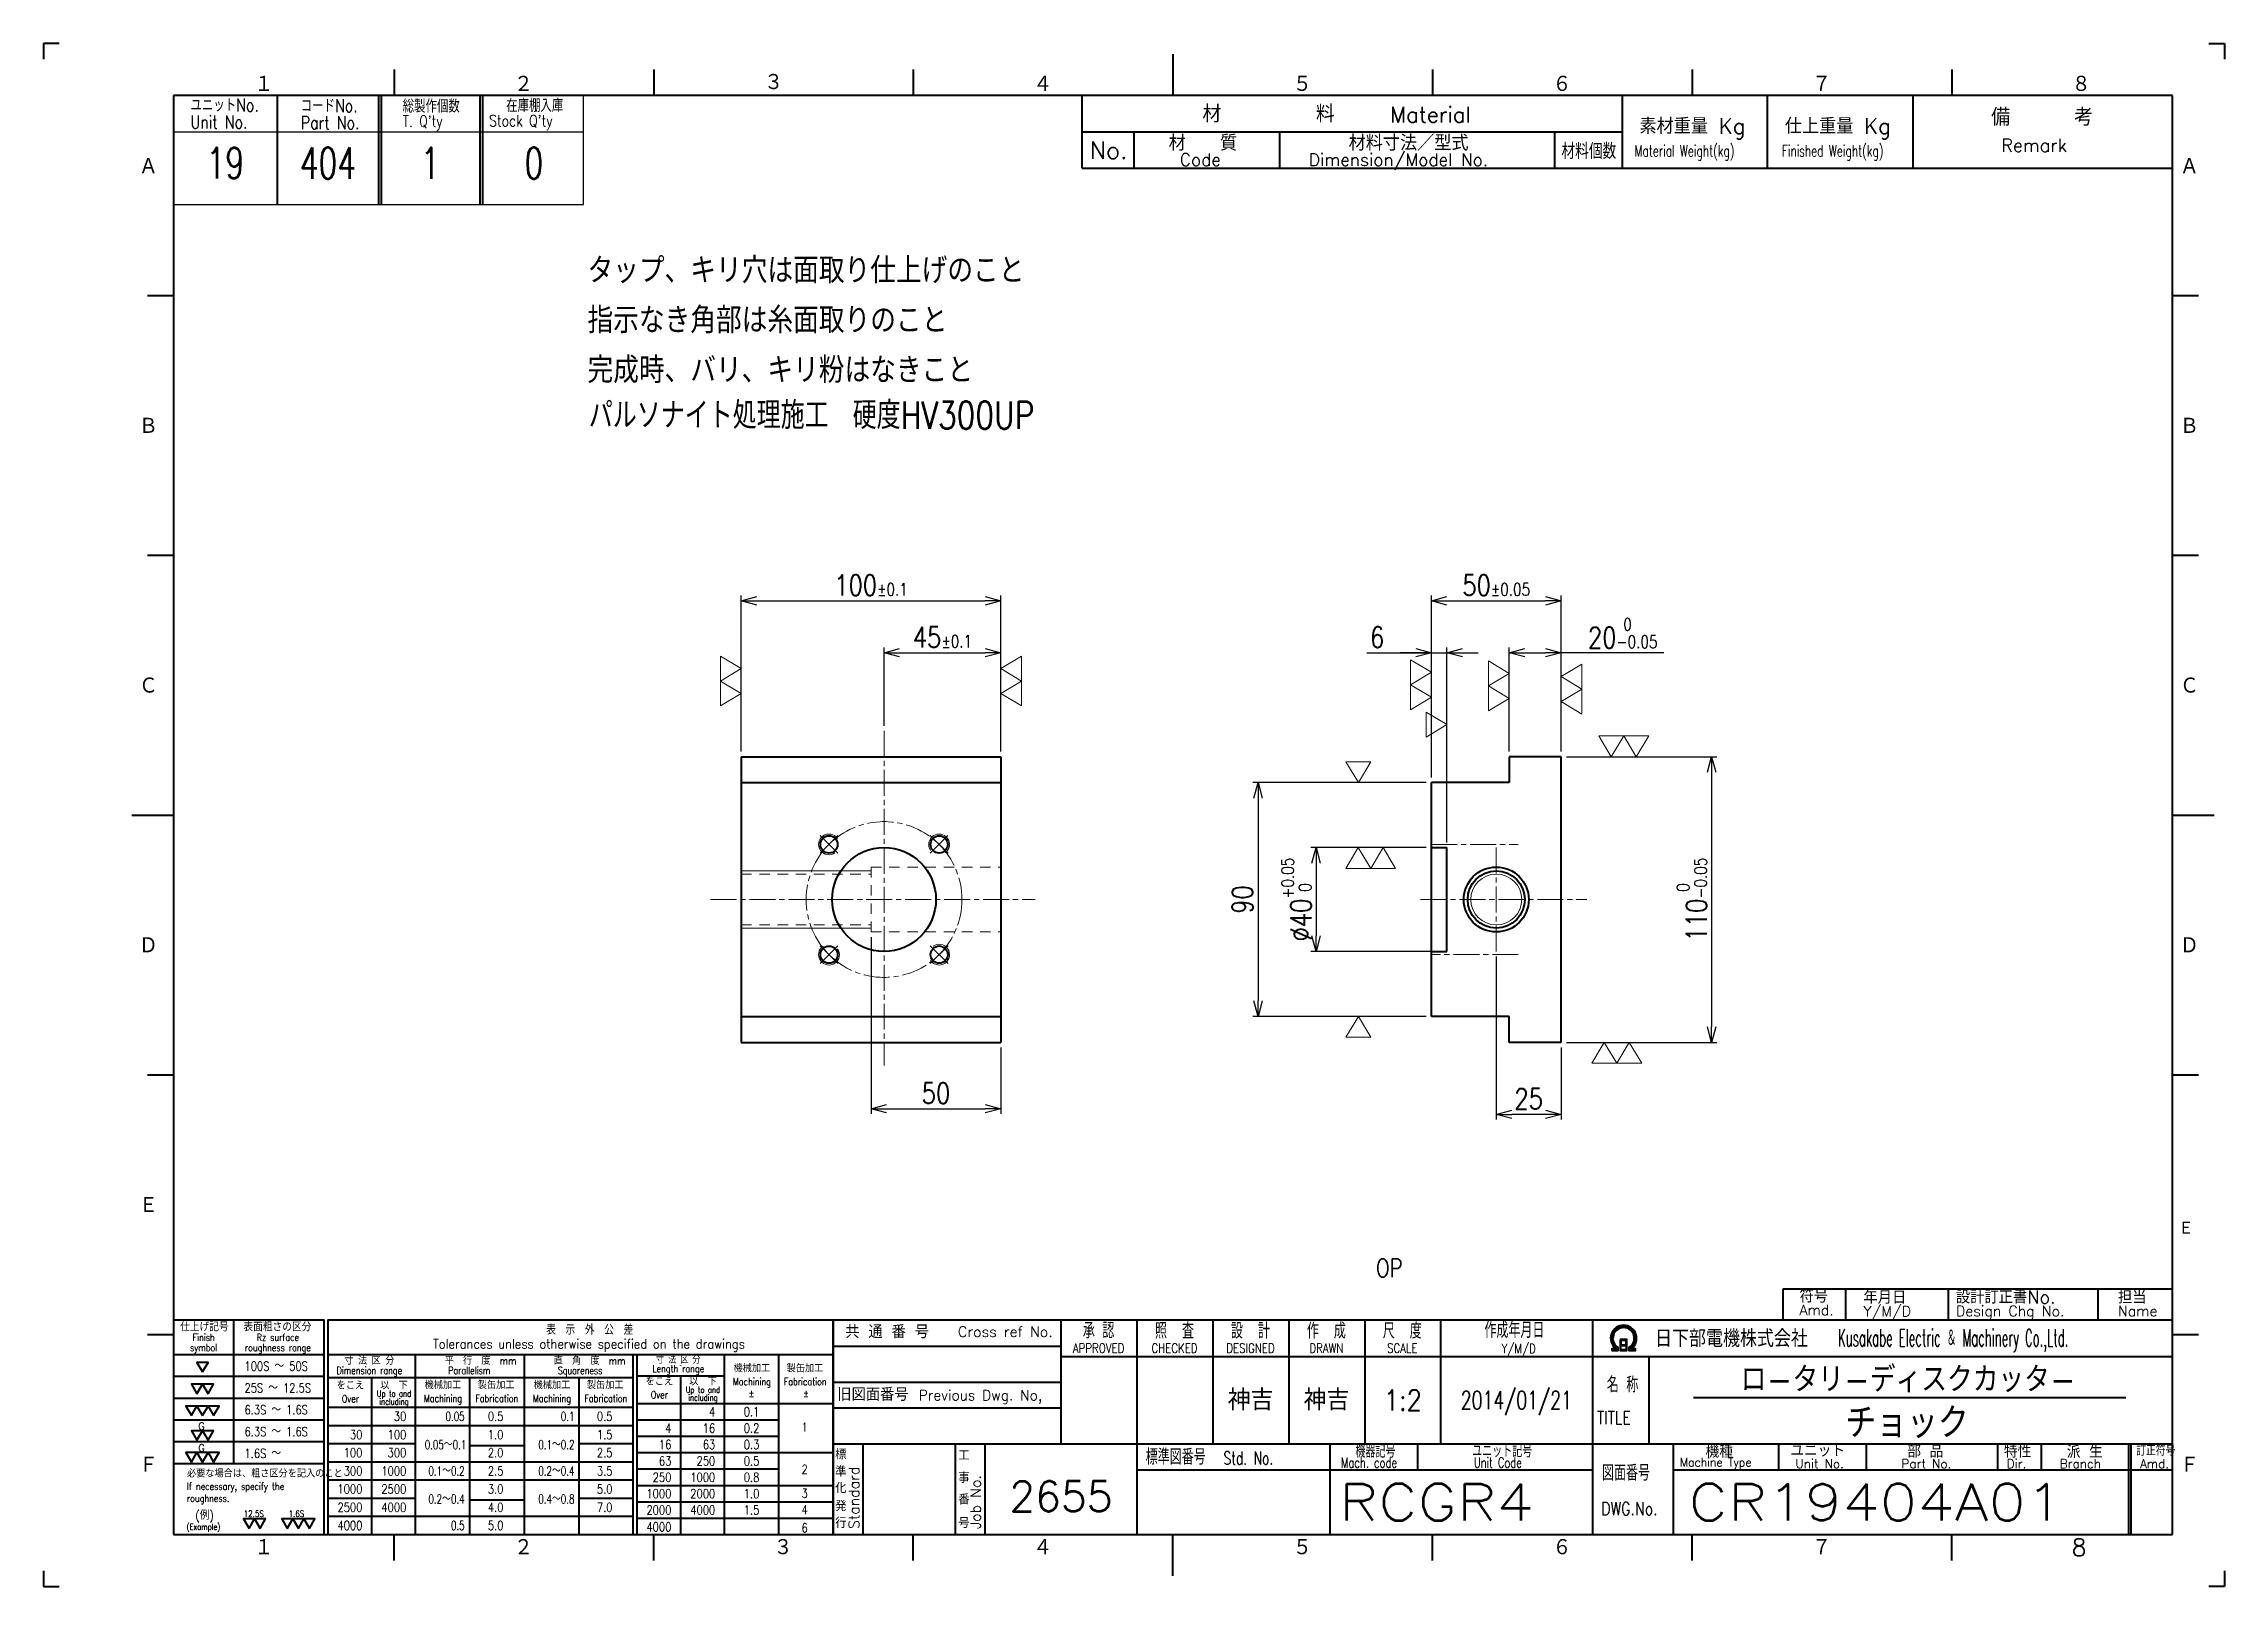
# Model space of a CAD drawing. Header units: millimetres. Extents: x 0 to 840, y 0 to 594.
import ezdxf
from ezdxf.enums import TextEntityAlignment as Align

# ---------------------------------------------------------------- set-up
doc = ezdxf.new("R2010")
doc.units = ezdxf.units.MM
doc.header["$LTSCALE"] = 2
doc.linetypes.add('GEN7A', pattern=[7.5, 5, -0.75, 1, -0.75])
doc.linetypes.add('HIDDEN2', pattern=[3.5, 2, -1.5])
doc.layers.get('0').update_dxf_attribs({"lineweight": 20})
doc.layers.get('DEFPOINTS').update_dxf_attribs({"color": 253})
for name, color, linetype, lineweight in [('2', 5, 'Continuous', 40), ('3A', 6, 'HIDDEN2', 20), ('4', 3, 'Continuous', 13), ('5', 3, 'Continuous', 13), ('6', 7, 'Continuous', 50), ('7A', 4, 'GEN7A', 13), ('8', 1, 'Continuous', 13), ('WAKU', 7, 'Continuous', 40)]:
    doc.layers.add(name, color=color, linetype=linetype, lineweight=lineweight)
doc.layers.add('RAHM2', color=1, linetype='Continuous')
doc.styles.add('DIMENSION', font='romans.shx', dxfattribs={"width": 0.8, "bigfont": 'extfont2.shx'})
doc.styles.get("Standard").update_dxf_attribs({"font": 'romans.shx', "width": 0.8, "bigfont": 'extfont2.shx'})
doc.dimstyles.new('GEN-ISO$0', dxfattribs={"dimtxt": 4, "dimasz": 3, "dimexe": 1, "dimexo": 1, "dimgap": 1, "dimtad": 3, "dimrnd": 0.01, "dimdsep": 46, "dimtxsty": 'Standard', "dimblk": 'OPEN30', "dimcen": 0, "dimclrt": 7, "dimazin": 2, "dimtp": 0.1, "dimtm": 0.1, "dimtfac": 0.6, "dimtmove": 2, "dimatfit": 3, "dimldrblk": 'OPEN30', "dimfxl": 1, "dimarcsym": 0})

# ---------------------------------------------------------------- blocks, each defined once
blk = doc.blocks.new('注釈')
at = {"layer": '6', "width": 0.9}
for s, p in [('タップ、キリ穴は面取り仕上げのこと', (0, 19.2)), ('指示なき角部は糸面取りのこと', (0, 9.6)), ('完成時、バリ、キリ粉はなきこと', (0, 0))]:
    blk.add_text(s, height=5, dxfattribs=at).set_placement(p)
blk = doc.blocks.new('A3部品図')
at = {"layer": 'WAKU', "color": 5, "linetype": 'Continuous'}
for p, q in [((3, 297), (0, 297)), ((0, 297), (0, 294)), ((217.5, 295), (217.5, 287)), ((417, 297), (420, 297)), ((420, 297), (420, 294)), ((67.5, 292), (67.5, 287)), ((117.5, 292), (117.5, 287)), ((167.5, 292), (167.5, 287)), ((267.5, 292), (267.5, 287)), ((317.5, 292), (317.5, 287)), ((367.5, 292), (367.5, 287)), ((410, 287), (25, 287)), ((25, 287), (25, 10)), ((410, 10), (410, 287)), ((20, 248.5), (25, 248.5)), ((410, 248.5), (415, 248.5)), ((20, 198.5), (25, 198.5)), ((410, 198.5), (415, 198.5)), ((17, 148.5), (25, 148.5)), ((410, 148.5), (418, 148.5)), ((20, 98.5), (25, 98.5)), ((410, 98.5), (415, 98.5)), ((20, 48.5), (25, 48.5)), ((410, 48.5), (415, 48.5)), ((25, 10), (410, 10)), ((67.5, 5), (67.5, 10)), ((117.5, 5), (117.5, 10)), ((167.5, 5), (167.5, 10)), ((217.5, 2), (217.5, 10)), ((267.5, 5), (267.5, 10)), ((317.5, 5), (317.5, 10)), ((367.5, 5), (367.5, 10)), ((0, 3), (0, 0)), ((0, 0), (3, 0)), ((420, 0), (417, 0)), ((420, 3), (420, 0))]:
    blk.add_line(p, q, dxfattribs=at)
at = {"layer": 'WAKU', "color": 7, "linetype": 'Continuous'}
for p, q in [((200, 273), (200, 287)), ((304, 287), (304, 273)), ((332, 273), (332, 287)), ((360, 287), (360, 273)), ((200, 280), (304, 280)), ((210, 273), (210, 280)), ((238, 280), (238, 273)), ((291, 280), (291, 273)), ((200, 273), (410, 273)), ((410, 51.26), (410, 78.46)), ((36.55, 51.26), (36.55, 23.66)), ((25, 44.66), (54.05, 44.66)), ((54.75, 44.66), (152.05, 44.66)), ((71.55, 44.66), (71.55, 10)), ((92.55, 44.66), (92.55, 10)), ((113.55, 10), (113.55, 44.66)), ((114.25, 44.66), (114.25, 10)), ((122.65, 42.56), (122.65, 42.54)), ((131.05, 44.66), (131.05, 10)), ((141.55, 44.66), (141.55, 10)), ((54.75, 40.21), (113.55, 40.21)), ((63.15, 40.21), (63.15, 10)), ((82.05, 40.21), (82.05, 10)), ((103.05, 40.21), (103.05, 10)), ((114.25, 40.56), (131.05, 40.56)), ((122.65, 40.56), (122.65, 10)), ((54.75, 34.5), (113.55, 34.5)), ((114.25, 35.2), (152.05, 35.2)), ((25, 23.66), (54.05, 23.66))]:
    blk.add_line(p, q, dxfattribs=at)
at = {"layer": 'WAKU', "color": 3}
for p, q in [((25, 40.46), (54.05, 40.46)), ((25, 36.26), (54.05, 36.26)), ((25, 32.06), (54.05, 32.06)), ((54.75, 31), (113.55, 31)), ((114.25, 32.05), (141.55, 32.05)), ((25, 27.86), (54.05, 27.86)), ((54.75, 27.5), (71.55, 27.5)), ((82.05, 27.15), (92.55, 27.15)), ((114.25, 28.9), (141.55, 28.9)), ((114.25, 25.75), (152.05, 25.75)), ((54.75, 24), (113.55, 24)), ((54.75, 20.5), (113.55, 20.5)), ((54.75, 17), (71.55, 17)), ((114.25, 19.45), (152.05, 19.45)), ((54.75, 13.5), (113.55, 13.5)), ((82.05, 16.65), (92.55, 16.65)), ((114.25, 16.3), (152.05, 16.3)), ((114.25, 13.15), (152.05, 13.15))]:
    blk.add_line(p, q, dxfattribs=at)
at = {"layer": 'WAKU'}
for p, q in [((103.05, 27.5), (113.55, 27.5)), ((114.25, 22.6), (141.55, 22.6)), ((103.05, 17), (113.55, 17))]:
    blk.add_line(p, q, dxfattribs=at)
for points in [[(25, 10), (54.05, 10), (54.05, 51.26), (25, 51.26)], [(54.75, 10), (152.05, 10), (152.05, 51.26), (54.75, 51.26)]]:
    blk.add_lwpolyline(points, close=True, dxfattribs=at)
at = {"layer": 'WAKU', "color": 7, "linetype": 'Continuous'}
for points in [[(30.6, 41.29), (31.66, 43.12), (29.54, 43.12), (30.6, 41.29)], [(29.54, 37.09), (30.6, 38.92), (28.48, 38.92), (29.54, 37.09)], [(31.66, 37.09), (32.72, 38.92), (30.6, 38.92), (31.66, 37.09)], [(28.48, 32.89), (29.54, 34.72), (27.42, 34.72), (28.48, 32.89)], [(30.6, 32.89), (31.66, 34.72), (29.54, 34.72), (30.6, 32.89)], [(32.72, 32.89), (33.78, 34.72), (31.66, 34.72), (32.72, 32.89)], [(29.54, 28.12), (30.6, 29.96), (28.48, 29.96), (29.54, 28.12)], [(31.66, 28.12), (32.72, 29.96), (30.6, 29.96), (31.66, 28.12)], [(28.48, 23.92), (29.54, 25.76), (27.42, 25.76), (28.48, 23.92)], [(30.6, 23.92), (31.66, 25.76), (29.54, 25.76), (30.6, 23.92)], [(32.72, 23.92), (33.78, 25.76), (31.66, 25.76), (32.72, 23.92)], [(39.56, 11.14), (40.62, 12.98), (38.49, 12.98), (39.56, 11.14)], [(41.68, 11.14), (42.74, 12.98), (40.62, 12.98), (41.68, 11.14)], [(46.93, 11.14), (47.99, 12.98), (45.87, 12.98), (46.93, 11.14)], [(49.06, 11.14), (50.12, 12.98), (47.99, 12.98), (49.06, 11.14)], [(51.18, 11.14), (52.24, 12.98), (50.12, 12.98), (51.18, 11.14)]]:
    blk.add_lwpolyline(points, close=True, dxfattribs=at)
at = {"layer": 'WAKU'}
blk.add_blockref('注釈', (104.75, 231.65), dxfattribs=at)
at = {"layer": 'WAKU', "color": 5, "linetype": 'Continuous'}
for s, height, p in [('１', 3.31, (40.6, 287.58)), ('２', 3.31, (90.6, 287.58)), ('４', 3.31, (190.6, 287.58)), ('５', 3.31, (240.6, 287.58)), ('６', 3.31, (290.6, 287.58)), ('７', 3.31, (340.6, 287.58)), ('８', 3.31, (390.6, 287.58)), ('Ａ', 3.31, (18.36, 271.74)), ('Ａ', 3.31, (411.44, 271.74)), ('Ｂ', 3.31, (18.36, 221.74)), ('Ｂ', 3.31, (411.44, 221.74)), ('Ｃ', 3.31, (18.36, 171.74)), ('Ｃ', 3.31, (411.44, 171.74)), ('Ｄ', 3.31, (18.36, 121.74)), ('Ｄ', 3.31, (411.44, 121.74)), ('Ｅ', 3.31, (18.36, 71.74)), ('Ｅ', 2.65, (411.15, 67.64)), ('Ｆ', 3.31, (18.36, 21.74)), ('Ｆ', 3.31, (411.44, 21.74)), ('１', 3.31, (40.6, 5.87)), ('２', 3.31, (90.6, 5.87)), ('３', 3.31, (140.6, 5.87)), ('４', 3.31, (190.6, 5.87)), ('５', 3.31, (240.6, 5.87)), ('６', 3.31, (290.6, 5.87)), ('７', 3.31, (340.6, 5.87)), ('8', 3.31, (390.6, 5.87))]:
    blk.add_text(s, height=height, dxfattribs=at).set_placement(p)
blk.add_text('３', height=3.31, dxfattribs=at).set_placement((140.6, 289.58), align=Align.MIDDLE)
at = {"layer": 'WAKU', "color": 7, "linetype": 'Continuous'}
for s, height, p in [('材\u3000\u3000\u3000\u3000\u3000料', 3.311, (223.18, 281.82)), ('Material', 3, (259.34, 281.82)), ('素材重量 Kg', 3, (307.35, 279.63)), ('仕上重量 Kg', 3, (335.35, 279.63)), ('備     考', 3.311, (375.08, 281.21)), ('No.', 3.311, (201.5, 274.82)), ('材\u3000\u3000質', 3, (216.68, 276.39)), ('材料寸法／型式', 3, (251.33, 276.39)), ('Remark', 2.5, (377.03, 276.16)), ('Code', 2.4, (218.82, 273.45)), ('Dimension/Model No.', 2.4, (243.65, 273.45))]:
    blk.add_text(s, height=height, dxfattribs=at).set_placement(p)
for s, height, width, p in [('材料個数', 3, 0.8, (292.32, 274.79)), ('Material Weight(kg)', 2.2, 0.68, (306.37, 275.25)), ('Finished Weight(kg)', 2.2, 0.68, (334.74, 275.25)), ('100S ～ 50S', 1.75, 0.8, (38.69, 41.52)), ('25S ～ 12.5S', 1.75, 0.8, (38.69, 37.32)), ('6.3S ～ 1.6S', 1.75, 0.8, (38.69, 33.12)), ('0.1', 1.75, 0.8, (134.84, 32.73)), ('6.3S ～ 1.6S', 1.75, 0.8, (38.69, 28.92)), ('0.2', 1.75, 0.8, (134.84, 29.58)), ('1', 1.75, 0.8, (145.97, 29.81)), ('1.6S ～ ', 1.75, 0.8, (38.69, 24.72)), ('0.3', 1.75, 0.8, (134.84, 26.43)), ('必要な場合は、粗さ区分を記入のこと', 1.4, 0.9, (27.61, 20.99)), ('0.5', 1.75, 0.8, (134.84, 23.28)), ('0.8', 1.75, 0.8, (134.84, 20.13)), ('2', 1.75, 0.8, (145.97, 21.65)), ('If necessary, specify the', 1.4, 0.8, (27.61, 18.58)), ('roughness.', 1.4, 0.8, (27.61, 16.26)), ('1.0', 1.75, 0.8, (134.84, 16.98)), ('3', 1.75, 0.8, (145.97, 17.04)), ('(例)', 1.6, 0.9, (29.2, 12.85)), ('12.5S', 1.26, 0.8, (38.53, 13.36)), ('1.6S', 1.26, 0.8, (47.18, 13.36)), ('1.5', 1.75, 0.8, (134.84, 13.83)), ('4', 1.75, 0.8, (145.97, 13.89)), ('(Example)', 1.2, 0.8, (27.53, 10.87)), ('6', 1.75, 0.8, (145.97, 10.39))]:
    blk.add_text(s, height=height, dxfattribs=dict(at, width=width)).set_placement(p)
for s, height, width, p in [('仕上げ記号', 1.54, 0.9, (30.97, 49.13)), ('表面粗さの区分', 1.54, 0.9, (45.03, 49.13)), ('表\u3000示\u3000外\u3000公\u3000差', 1.8, 0.9, (105.18, 48.48)), ('symbol', 1.4, 0.8, (30.82, 45.27)), ('Finish', 1.4, 0.8, (30.82, 47.24)), ('roughness range', 1.4, 0.8, (45.12, 45.27)), ('Rz surface', 1.4, 0.8, (45.12, 47.24)), ('Tolerances unless otherwise specified on the drawings', 1.8, 0.9, (105.02, 45.77)), ('Dimension range', 1.4, 0.8, (62.73, 40.86)), ('寸 法 区 分', 1.4, 0.9, (62.73, 42.71)), ('Parallelism', 1.4, 0.8, (81.99, 40.86)), ('平\u3000行\u3000度\u3000mm', 1.4, 0.9, (84.16, 42.71)), ('Squareness', 1.4, 0.8, (103.32, 40.86)), ('直\u3000角\u3000度\u3000mm', 1.4, 0.9, (105.16, 42.71)), ('Length range', 1.4, 0.8, (122.23, 41.21)), ('寸 法 区 分', 1.4, 0.8, (122.23, 42.89)), ('機械加工', 1.4, 0.9, (136.41, 41.24)), ('製缶加工', 1.4, 0.9, (146.64, 41.24)), ('をこえ', 1.4, 0.9, (59.09, 37.95)), ('以\u3000下', 1.4, 0.9, (67.49, 37.95)), ('機械加工', 1.4, 0.9, (76.91, 38.02)), ('製缶加工', 1.4, 0.9, (87.16, 38.02)), ('機械加工', 1.4, 0.9, (97.91, 38.02)), ('製缶加工', 1.4, 0.9, (108.16, 38.02)), ('をこえ', 1.4, 0.9, (118.59, 38.7)), ('Up to and', 1.2, 0.8, (126.98, 37.25)), ('以\u3000下', 1.4, 0.9, (126.99, 38.7)), ('Machining', 1.4, 0.8, (136.41, 38.72)), ('Fabrication', 1.4, 0.8, (146.68, 38.72)), ('Over', 1.4, 0.8, (59.09, 35.42)), ('Up to and', 1.2, 0.8, (67.48, 36.5)), ('including', 1.2, 0.8, (67.49, 34.98)), ('Machining', 1.4, 0.8, (76.91, 35.49)), ('Fabrication', 1.4, 0.8, (87.28, 35.49)), ('Machining', 1.4, 0.8, (97.91, 35.49)), ('Fabrication', 1.4, 0.8, (108.28, 35.49)), ('Over', 1.4, 0.8, (118.59, 36.17)), ('including', 1.2, 0.8, (126.99, 35.73)), ('%%P', 1.4, 0.9, (136.33, 36.46)), ('%%P', 1.4, 0.9, (146.83, 36.46))]:
    blk.add_text(s, height=height, dxfattribs=dict(at, width=width)).set_placement(p, align=Align.CENTER)
for s, width, p in [('30', 0.8, (69.85, 31.85)), ('0.05', 0.7, (81.08, 31.85)), ('0.5', 0.8, (88.56, 31.85)), ('0.1', 0.7, (102.24, 31.85)), ('0.5', 0.8, (109.56, 31.85)), ('4', 0.8, (129.35, 32.73)), ('30', 0.8, (61.4, 28.35)), ('100', 0.8, (69.85, 28.35)), ('1.0', 0.8, (88.56, 28.35)), ('1.5', 0.8, (109.56, 28.35)), ('4', 0.8, (120.9, 29.58)), ('16', 0.8, (129.35, 29.58)), ('100', 0.8, (61.4, 24.85)), ('300', 0.8, (69.85, 24.85)), ('0.05～0.1', 0.7, (81.41, 26.42)), ('2.0', 0.8, (88.56, 24.85)), ('0.1～0.2', 0.7, (102.24, 26.42)), ('2.5', 0.8, (109.56, 24.85)), ('16', 0.8, (120.9, 26.43)), ('63', 0.8, (129.35, 26.43)), ('300', 0.8, (61.4, 21.35)), ('1000', 0.8, (69.85, 21.35)), ('0.1～0.2', 0.7, (81.08, 21.35)), ('2.5', 0.8, (88.56, 21.35)), ('0.2～0.4', 0.7, (102.24, 21.35)), ('3.5', 0.8, (109.56, 21.35)), ('250', 0.8, (120.9, 20.13)), ('63', 0.8, (120.9, 23.28)), ('1000', 0.8, (129.35, 20.13)), ('250', 0.8, (129.35, 23.28)), ('1000', 0.8, (61.4, 17.85)), ('2500', 0.8, (69.85, 17.85)), ('0.2～0.4', 0.7, (81.08, 15.93)), ('3.0', 0.8, (88.56, 17.85)), ('0.4～0.8', 0.7, (102.24, 15.93)), ('5.0', 0.8, (109.56, 17.85)), ('1000', 0.8, (120.9, 16.98)), ('2000', 0.8, (129.35, 16.98)), ('2500', 0.8, (61.4, 14.35)), ('4000', 0.8, (61.4, 10.85)), ('4000', 0.8, (69.85, 14.35)), ('0.5', 0.7, (81.08, 10.85)), ('4.0', 0.8, (88.56, 14.35)), ('5.0', 0.8, (88.56, 10.85)), ('7.0', 0.8, (109.56, 14.35)), ('2000', 0.8, (120.9, 13.83)), ('4000', 0.8, (129.35, 13.83)), ('4000', 0.8, (120.9, 10.58))]:
    blk.add_text(s, height=1.75, dxfattribs=dict(at, width=width)).set_placement(p, align=Align.RIGHT)
for p in [(31.04, 30.15), (31.04, 25.95)]:
    blk.add_text('G', height=1.4, dxfattribs=at).set_placement(p, align=Align.RIGHT)
blk = doc.blocks.new('A3表題欄')
at = {"layer": 'RAHM2', "color": 5, "linetype": 'Continuous'}
for p, q in [((-306, 256), (-306, 277)), ((-385, 256), (-345.5, 256)), ((-345.5, 256), (-306, 256))]:
    blk.add_line(p, q, dxfattribs=at)
at = {"layer": 'RAHM2', "color": 7, "linetype": 'Continuous'}
for p, q in [((-385, 270), (-345.5, 270)), ((-345.5, 270), (-306, 270))]:
    blk.add_line(p, q, dxfattribs=at)
at = {"layer": 'WAKU', "linetype": 'Continuous'}
for p, q in [((-365, 277), (-365, 256)), ((-345.5, 277), (-345.5, 256)), ((-345, 277), (-345, 256)), ((-326, 277), (-326, 256)), ((-325.5, 277), (-325.5, 256))]:
    blk.add_line(p, q, dxfattribs=at)
at = {"layer": 'WAKU'}
for p, q in [((-75, 47.26), (0, 47.26)), ((-75, 41.26), (-75, 47.26)), ((-63, 47.26), (-63, 41.26)), ((-43.2, 47.26), (-43.2, 41.26)), ((-14.4, 47.26), (-14.4, 41.26)), ((-214.07, 41.26), (-214.07, 17.42)), ((-199.45, 41.26), (-199.45, 0)), ((-184.82, 41.26), (-184.82, 17.42)), ((-170.2, 41.26), (-170.2, 17.42)), ((-155.57, 41.26), (-155.57, 17.42)), ((-140.95, 41.26), (-140.95, 17.42)), ((-111.7, 41.26), (-111.7, 0)), ((-257.95, 36.26), (-214.07, 36.26)), ((-214.07, 34.26), (0, 34.26)), ((-140.95, 34.26), (-140.95, 17.42)), ((-111.7, 34.26), (-111.7, 34.26)), ((-100.83, 34.26), (-100.83, 17.42)), ((-257.95, 29.34), (-214.07, 29.34)), ((-92.27, 26.35), (-8.97, 26.35)), ((-257.95, 24.34), (-214.07, 24.34)), ((-257.95, 17.42), (0, 17.42)), ((-252.23, 17.42), (-252.23, 0)), ((-234.41, 17.42), (-234.41, 0)), ((-228.7, 17.42), (-228.7, 0)), ((-162.27, 17.42), (-162.27, 0)), ((-145.41, 17.42), (-145.41, 12.42)), ((-96.17, 17.42), (-96.17, 0)), ((-75.85, 17.42), (-75.85, 12.42)), ((-59, 17.42), (-59, 12.42)), ((-33.71, 17.42), (-33.71, 12.42)), ((-25.28, 17.42), (-25.28, 12.42)), ((-199.45, 12.42), (-111.7, 12.42)), ((-96.17, 12.42), (0, 12.42))]:
    blk.add_line(p, q, dxfattribs=at)
at = {"layer": 'WAKU', "color": 7, "linetype": 'Continuous'}
for p, q in [((-8.43, 0), (-8.43, 17.42)), ((-7.93, 0), (-7.93, 17.42))]:
    blk.add_line(p, q, dxfattribs=at)
at = {"layer": 'WAKU', "color": 5}
blk.add_lwpolyline([(0, 41.26), (-257.95, 41.26), (-257.95, 0)], dxfattribs=at)
at = {"layer": 'WAKU'}
for points in [[(-107.98, 35.4), (-106.78, 35.4), (-106.78, 36.01)], [(-107.98, 35.58), (-107.03, 35.58), (-107.03, 35.91)], [(-107.28, 35.82), (-107.28, 35.75), (-107.98, 35.75), (-107.98, 35.4)], [(-106.38, 37.51), (-106.38, 35.4), (-105.08, 35.4), (-105.08, 37.51), (-106.38, 37.51)], [(-106.23, 37.36), (-106.23, 36.53), (-105.23, 36.53), (-105.23, 37.36), (-106.23, 37.36)], [(-105.23, 36.38), (-105.23, 35.55), (-106.23, 35.55), (-106.23, 36.38), (-105.23, 36.38)], [(-104.68, 35.98), (-104.68, 35.4), (-103.42, 35.4), (-103.42, 35.75), (-104.15, 35.75), (-104.15, 35.8)], [(-104.43, 35.87), (-104.43, 35.58), (-103.42, 35.58)]]:
    blk.add_lwpolyline(points, dxfattribs=at)
for radius, start, end in [(2.5, 308.2706, 230.8952), (2.28, 303.9949, 234.4013), (2.06, 299.8294, 238.4756)]:
    blk.add_arc((-105.7, 37.76), radius, start, end, dxfattribs=at)
at = {"layer": 'RAHM2', "color": 7, "linetype": 'Continuous', "width": 0.8}
for s, height, p in [('ユニットNo.', 2.5, (-381.71, 273.92)), ('Unit No.', 2.5, (-381.71, 270.64)), ('Part No.', 2.5, (-360.48, 270.53)), ('コードNo.', 2.5, (-360.48, 273.81)), ('総製作個数', 2.5, (-340.84, 273.72)), ("T. Q'ty", 2.2, (-340.84, 270.96)), ("Stock Q'ty", 2.2, (-324.2, 271.06)), ('在庫棚入庫', 2.5, (-320.92, 273.82))]:
    blk.add_text(s, height=height, dxfattribs=at).set_placement(p)
at = {"layer": 'WAKU'}
for s, height, p in [('符号', 2.5, (-71.83, 44.63)), ('年月日', 2.5, (-59.51, 44.4)), ('設計訂正書No.', 2.5, (-41.71, 44.44)), ('担当', 2.5, (-10.5, 44.44)), ('Amd.', 2, (-71.83, 42.2)), ('Y/M/D', 2, (-59.51, 41.97)), ('Design Chg No.', 2, (-41.71, 42.01)), ('Name', 2, (-10.5, 42.01)), ('旧図面番号', 2.5, (-257.15, 25.71)), ('機種', 2.4, (-89.92, 14.76)), ('ユニット', 2.4, (-73.61, 14.96)), ('部 品', 2.4, (-51.07, 14.79)), ('特性', 2.4, (-32.45, 14.78)), ('派 生', 2.4, (-20.35, 14.72)), ('標', 2, (-257.56, 14.43)), ('準', 2, (-257.56, 11.11)), ('工', 2, (-233.85, 14.24)), ('Unit No.', 1.7, (-72.61, 12.76)), ('Part No.', 1.7, (-52.19, 12.76)), ('Dir.', 1.7, (-31.91, 12.76)), ('Branch', 1.7, (-21.72, 12.76)), ('化', 2, (-257.56, 7.95)), ('事', 2, (-233.85, 9.93)), ('発', 2, (-257.56, 4.47)), ('番', 2, (-233.85, 5.76)), ('行', 2, (-257.56, 1.24)), ('号', 2, (-233.85, 1.24))]:
    blk.add_text(s, height=height, dxfattribs=at).set_placement(p)
for s, height, p in [('共 通 番 号', 2.5, (-247.55, 39.14)), ('Cross ref No.', 2, (-224.77, 39.04))]:
    blk.add_text(s, height=height, dxfattribs=at).set_placement(p, align=Align.MIDDLE)
for s, height, width, p in [('承 認', 3, 0.7, (-206.82, 39.35)), ('照  査', 3, 0.7, (-192.2, 39.35)), ('設  計', 3, 0.7, (-177.57, 39.35)), ('作  成', 3, 0.7, (-162.95, 39.35)), ('尺  度', 3, 0.7, (-148.33, 39.35)), ('APPROVED', 1.8, 0.8, (-206.82, 35.85)), ('CHECKED', 1.8, 0.8, (-192.2, 35.85)), ('DESIGNED', 1.8, 0.8, (-177.57, 35.85)), ('DRAWN', 1.8, 0.8, (-162.95, 35.85)), ('SCALE', 1.8, 0.8, (-148.33, 35.85)), ('DWG.No.', 2.5, 0.8, (-104.59, 4.96))]:
    blk.add_text(s, height=height, dxfattribs=dict(at, width=width)).set_placement(p, align=Align.MIDDLE)
for s, height, width, p in [('作成年月日', 3, 0.7, (-132.51, 37.82)), ('Kusakabe Electric ＆ Machinery Co.,Ltd.', 3.3108, 0.5, (-64.44, 36.19)), ('Y/M/D', 1.8, 0.8, (-129.21, 34.87)), ('名 称', 3, 0.7, (-108.94, 27.33)), ('Previous Dwg. No,', 2, 0.97, (-241.46, 25.8)), ('TITLE', 2.5, 0.8, (-110.82, 21.25)), ('機器記号', 2.5, 0.7, (-157.35, 14.77)), ('ユニット記号', 2.5, 0.7, (-134.86, 14.85)), ('標準図番号', 3, 0.7, (-197.74, 13.44)), ('Std. No.', 2.5, 0.7, (-182.77, 13.44)), ('Mach. code', 2, 0.7, (-160.14, 12.83)), ('Unit Code', 2, 0.7, (-134.55, 12.83)), ('図面番号', 3, 0.7, (-109.85, 10.37)), ('Machine Type', 1.7, 0.9, (-94.85, 13.05))]:
    blk.add_text(s, height=height, dxfattribs=dict(at, width=width)).set_placement(p)
at = {"layer": 'WAKU', "width": 0.844147}
blk.add_text('日下部電機株式会社', height=3.311, dxfattribs=at).set_placement((-99.65, 36.06), (-70.21, 36.06), align=Align.FIT)
at = {"layer": 'WAKU', "color": 7, "linetype": 'Continuous', "width": 0.7}
blk.add_text('訂正符号', height=2, dxfattribs=at).set_placement((-6.99, 15.16))
at = {"layer": 'WAKU'}
for s, p in [('Standard', (-252.93, 1.05)), ('Job No.', (-229.5, 1.05))]:
    blk.add_text(s, height=2, rotation=90, dxfattribs=at).set_placement(p)
at = {"layer": 'WAKU', "color": 7, "linetype": 'Continuous'}
blk.add_text('Amd.', height=1.7, dxfattribs=at).set_placement((-6.26, 12.76))
at = {"layer": 'WAKU', "linetype": 'Continuous', "width": 0.7}
for tag, p in [('GEN-TITLE-UN', (-375, 264.01)), ('GEN-TITLE-PT', (-355.25, 264)), ('GEN-TITLE-QT', (-335.51, 264)), ('GEN-TITLE-STO', (-315.57, 264))]:
    blk.add_attdef(tag, text='', height=6, dxfattribs=at).set_placement(p, align=Align.MIDDLE)
at = {"layer": 'WAKU'}
for tag, height, width, p in [('GEN-TITLE-CRO', 4, 0.8, (-236.01, 32.8)), ('HEADER1', 5, 0.9, (-50.88, 30.15)), ('GEN-TITLE-SCA', 4, 0.85, (-148.21, 25.85)), ('GEN-TITLE-PRE', 4, 0.8, (-236.01, 20.88)), ('HEADER2', 6, 0.9, (-51.11, 21.68))]:
    blk.add_attdef(tag, text='', height=height, dxfattribs=dict(at, width=width)).set_placement(p, align=Align.MIDDLE)
for tag, p in [('GEN-TITLE-APP｛3.4｝', (-206.8, 26.09)), ('GEN-TITLE-CHE｛3.4｝', (-192.17, 26.09)), ('GEN-TITLE-DES｛3.4｝', (-177.55, 26.09)), ('GEN-TITLE-DRA｛3.4｝', (-162.93, 26.09))]:
    blk.add_attdef(tag, text='', height=4, dxfattribs=at).set_placement(p, align=Align.MIDDLE)
at = {"layer": 'WAKU', "width": 0.7}
blk.add_attdef('GEN-TITLE-DAT', text='', height=3.5, dxfattribs=at).set_placement((-126.36, 24.1), align=Align.CENTER)
blk.add_attdef('GEN-TITLE-DAT1{4.4}', text='', height=3.5, dxfattribs=at).set_placement((-243.52, 8.71), align=Align.MIDDLE_CENTER)
at = {"layer": 'WAKU', "color": 5}
blk.add_attdef('HEADER6', text='', height=5.8, dxfattribs=at).set_placement((-214.07, 2.7), align=Align.BOTTOM_CENTER)
at = {"layer": 'WAKU', "style": 'DIMENSION', "width": 1.2}
blk.add_attdef('HEADER13', text='', height=7.02, dxfattribs=at).set_placement((-196.44, 6.21), align=Align.MIDDLE_LEFT)
at = {"layer": 'WAKU', "color": 5, "style": 'DIMENSION', "width": 1.2}
for tag, p in [('HEADER12', (-160.55, 6.21)), ('GEN-TITLE-DWG', (-93.21, 6.21))]:
    blk.add_attdef(tag, text='', height=7.02, dxfattribs=at).set_placement(p, align=Align.MIDDLE_LEFT)
at = {"layer": 'WAKU', "color": 5, "style": 'DIMENSION'}
blk.add_attdef('GEN-TITLE-Amd', text='', height=7.02, dxfattribs=at).set_placement((-3.96, 6.21), align=Align.MIDDLE)
blk = doc.blocks.new('A$C004A1447')
at = {"layer": '2'}
blk.add_circle((4.82, 4.82), 3.32, dxfattribs=at)
at = {"layer": '4'}
blk.add_arc((4.82, 4.82), 4, 80, 350, dxfattribs=at)
at = {"layer": '7A'}
for p, q in [((4.82, 0), (4.82, 9.65)), ((0, 4.82), (9.65, 4.82))]:
    blk.add_line(p, q, dxfattribs=at)
blk = doc.blocks.new('_Open30')
at = {"color": 0, "linetype": 'ByBlock', "lineweight": -2}
for p, q in [((-1, 0.27), (0, 0)), ((0, 0), (-1, -0.27)), ((0, 0), (-1, 0))]:
    blk.add_line(p, q, dxfattribs=at)
blk = doc.blocks.new('*D11')
at = {"layer": '5', "color": 0, "lineweight": -2, "transparency": 16777216}
for p, q in [((323.73, 331.35), (323.73, 361.46)), ((368.73, 321.46), (368.73, 361.46)), ((329.73, 359.46), (362.73, 359.46))]:
    blk.add_line(p, q, dxfattribs=at)
at = {"layer": 'DEFPOINTS', "color": 0, "transparency": 16777216}
for p in [(368.73, 359.46), (323.73, 329.35), (368.73, 319.46)]:
    blk.add_point(p, dxfattribs=at)
at = {"layer": '5', "color": 0, "lineweight": -2, "transparency": 16777216, "xscale": 6, "yscale": 6, "zscale": 6, "rotation": 180}
blk.add_blockref('_Open30', (323.73, 359.46), dxfattribs=at)
at = {"layer": '5', "color": 0, "lineweight": -2, "transparency": 16777216, "xscale": 6, "yscale": 6, "zscale": 6}
blk.add_blockref('_Open30', (368.73, 359.46), dxfattribs=at)
at = {"layer": '5', "color": 7, "transparency": 16777216, "insert": (346.23, 365.46), "char_height": 8, "attachment_point": 5}
blk.add_mtext('45{\\H4.800000;±0.1}', dxfattribs=at)
blk = doc.blocks.new('*D12')
at = {"layer": '5', "color": 0, "lineweight": -2, "transparency": 16777216}
for p, q in [((268.73, 321.46), (268.73, 381.46)), ((274.73, 379.46), (362.73, 379.46)), ((368.73, 323.46), (368.73, 381.46))]:
    blk.add_line(p, q, dxfattribs=at)
at = {"layer": 'DEFPOINTS', "color": 0, "transparency": 16777216}
for p in [(368.73, 379.46), (268.73, 319.46), (368.73, 321.46)]:
    blk.add_point(p, dxfattribs=at)
at = {"layer": '5', "color": 0, "lineweight": -2, "transparency": 16777216, "xscale": 6, "yscale": 6, "zscale": 6, "rotation": 180}
blk.add_blockref('_Open30', (268.73, 379.46), dxfattribs=at)
at = {"layer": '5', "color": 0, "lineweight": -2, "transparency": 16777216, "xscale": 6, "yscale": 6, "zscale": 6}
blk.add_blockref('_Open30', (368.73, 379.46), dxfattribs=at)
at = {"layer": '5', "color": 7, "transparency": 16777216, "insert": (318.73, 385.46), "char_height": 8, "attachment_point": 5}
blk.add_mtext('100{\\H4.800000;±0.1}', dxfattribs=at)
blk = doc.blocks.new('*D13')
at = {"layer": '5', "color": 0, "lineweight": -2, "transparency": 16777216}
for p, q in [((564.54, 321.46), (564.54, 361.46)), ((584.53, 321.46), (584.53, 361.46)), ((570.54, 359.46), (578.53, 359.46)), ((624.02, 359.46), (584.53, 359.46))]:
    blk.add_line(p, q, dxfattribs=at)
at = {"layer": 'DEFPOINTS', "color": 0, "transparency": 16777216}
for p in [(584.53, 359.46), (564.54, 319.46), (584.53, 319.46)]:
    blk.add_point(p, dxfattribs=at)
at = {"layer": '5', "color": 0, "lineweight": -2, "transparency": 16777216, "xscale": 6, "yscale": 6, "zscale": 6, "rotation": 180}
blk.add_blockref('_Open30', (564.54, 359.46), dxfattribs=at)
at = {"layer": '5', "color": 0, "lineweight": -2, "transparency": 16777216, "xscale": 6, "yscale": 6, "zscale": 6}
blk.add_blockref('_Open30', (584.53, 359.46), dxfattribs=at)
at = {"layer": '5', "color": 7, "transparency": 16777216, "insert": (608.25, 367.06), "char_height": 8, "attachment_point": 5}
blk.add_mtext('20{\\H4.800000;\\S 0^ -0.05;}', dxfattribs=at)
blk = doc.blocks.new('*D14')
at = {"layer": '5', "color": 0, "lineweight": -2, "transparency": 16777216}
for p, q in [((534.53, 311.46), (534.53, 381.46)), ((540.53, 379.46), (578.53, 379.46)), ((584.53, 323.46), (584.53, 381.46))]:
    blk.add_line(p, q, dxfattribs=at)
at = {"layer": 'DEFPOINTS', "color": 0, "transparency": 16777216}
for p in [(584.53, 379.46), (584.53, 321.46), (534.53, 309.46)]:
    blk.add_point(p, dxfattribs=at)
at = {"layer": '5', "color": 0, "lineweight": -2, "transparency": 16777216, "xscale": 6, "yscale": 6, "zscale": 6, "rotation": 180}
blk.add_blockref('_Open30', (534.53, 379.46), dxfattribs=at)
at = {"layer": '5', "color": 0, "lineweight": -2, "transparency": 16777216, "xscale": 6, "yscale": 6, "zscale": 6}
blk.add_blockref('_Open30', (584.53, 379.46), dxfattribs=at)
at = {"layer": '5', "color": 7, "transparency": 16777216, "insert": (559.53, 385.46), "char_height": 8, "attachment_point": 5}
blk.add_mtext('50{\\H4.800000;±0.05}', dxfattribs=at)
blk = doc.blocks.new('*D15')
at = {"layer": '5', "color": 0, "lineweight": -2, "transparency": 16777216}
for p, q in [((586.53, 319.46), (644.48, 319.46)), ((642.48, 313.46), (642.48, 215.46)), ((586.53, 209.46), (644.48, 209.46))]:
    blk.add_line(p, q, dxfattribs=at)
at = {"layer": 'DEFPOINTS', "color": 0, "transparency": 16777216}
for p in [(584.53, 319.46), (584.53, 209.46), (642.48, 209.46)]:
    blk.add_point(p, dxfattribs=at)
at = {"layer": '5', "color": 0, "lineweight": -2, "transparency": 16777216, "xscale": 6, "yscale": 6, "zscale": 6}
for p, rotation in [((642.48, 319.46), 89.9993385848288), ((642.48, 209.46), 269.9993385848288)]:
    blk.add_blockref('_Open30', p, dxfattribs=dict(at, rotation=rotation))
at = {"layer": '5', "color": 7, "transparency": 16777216, "insert": (634.88, 264.46), "char_height": 8, "attachment_point": 5, "rotation": 89.99934}
blk.add_mtext('110{\\H4.800000;\\S 0^ -0.05;}', dxfattribs=at)
blk = doc.blocks.new('*D16')
at = {"layer": '5', "color": 0, "lineweight": -2, "transparency": 16777216}
for p, q in [((532.53, 309.46), (465.81, 309.46)), ((467.81, 303.46), (467.81, 225.46)), ((532.53, 219.46), (465.81, 219.46))]:
    blk.add_line(p, q, dxfattribs=at)
at = {"layer": 'DEFPOINTS', "color": 0, "transparency": 16777216}
for p in [(534.53, 309.46), (467.81, 219.46), (534.53, 219.46)]:
    blk.add_point(p, dxfattribs=at)
at = {"layer": '5', "color": 0, "lineweight": -2, "transparency": 16777216, "xscale": 6, "yscale": 6, "zscale": 6}
for p, rotation in [((467.81, 309.46), 90), ((467.81, 219.46), 270)]:
    blk.add_blockref('_Open30', p, dxfattribs=dict(at, rotation=rotation))
at = {"layer": '5', "color": 7, "transparency": 16777216, "insert": (461.81, 264.46), "char_height": 8, "attachment_point": 5, "rotation": 90}
blk.add_mtext('90', dxfattribs=at)
blk = doc.blocks.new('*D17')
at = {"layer": '5', "color": 0, "lineweight": -2, "transparency": 16777216}
for p, q in [((318.73, 249.96), (318.73, 181.89)), ((368.73, 207.46), (368.73, 181.89)), ((324.73, 183.89), (362.73, 183.89))]:
    blk.add_line(p, q, dxfattribs=at)
at = {"layer": 'DEFPOINTS', "color": 0, "transparency": 16777216}
for p in [(318.73, 251.96), (368.73, 209.46), (368.73, 183.89)]:
    blk.add_point(p, dxfattribs=at)
at = {"layer": '5', "color": 0, "lineweight": -2, "transparency": 16777216, "xscale": 6, "yscale": 6, "zscale": 6, "rotation": 180}
blk.add_blockref('_Open30', (318.73, 183.89), dxfattribs=at)
at = {"layer": '5', "color": 0, "lineweight": -2, "transparency": 16777216, "xscale": 6, "yscale": 6, "zscale": 6}
blk.add_blockref('_Open30', (368.73, 183.89), dxfattribs=at)
at = {"layer": '5', "color": 7, "transparency": 16777216, "insert": (343.73, 189.89), "char_height": 8, "attachment_point": 5}
blk.add_mtext('50', dxfattribs=at)
blk = doc.blocks.new('*D18')
at = {"layer": '5', "color": 0, "lineweight": -2, "transparency": 16777216}
for p, q in [((532.53, 284.46), (488.15, 284.46)), ((490.15, 278.46), (490.15, 250.46)), ((537.53, 244.46), (488.15, 244.46))]:
    blk.add_line(p, q, dxfattribs=at)
at = {"layer": 'DEFPOINTS', "color": 0, "transparency": 16777216}
for p in [(534.53, 284.46), (490.15, 244.46), (539.53, 244.46)]:
    blk.add_point(p, dxfattribs=at)
at = {"layer": '5', "color": 0, "lineweight": -2, "transparency": 16777216, "xscale": 6, "yscale": 6, "zscale": 6}
for p, rotation in [((490.15, 284.46), 90), ((490.15, 244.46), 270)]:
    blk.add_blockref('_Open30', p, dxfattribs=dict(at, rotation=rotation))
at = {"layer": '5', "color": 7, "transparency": 16777216, "insert": (482.55, 264.46), "char_height": 8, "attachment_point": 5, "rotation": 90}
blk.add_mtext('%%C40{\\H4.800000;\\S+0.05^  0;}', dxfattribs=at)
blk = doc.blocks.new('*D19')
at = {"layer": '5', "color": 0, "lineweight": -2, "transparency": 16777216}
for p, q in [((534.53, 311.46), (534.53, 361.46)), ((540.53, 286.46), (540.53, 361.46)), ((509.7, 359.46), (534.53, 359.46)), ((528.53, 359.46), (522.53, 359.46)), ((534.53, 359.46), (540.53, 359.46)), ((534.53, 359.46), (540.53, 359.46)), ((546.53, 359.46), (552.53, 359.46))]:
    blk.add_line(p, q, dxfattribs=at)
at = {"layer": 'DEFPOINTS', "color": 0, "transparency": 16777216}
for p in [(540.53, 359.46), (534.53, 309.46), (540.53, 284.46)]:
    blk.add_point(p, dxfattribs=at)
at = {"layer": '5', "color": 0, "lineweight": -2, "transparency": 16777216, "xscale": 6, "yscale": 6, "zscale": 6}
blk.add_blockref('_Open30', (534.53, 359.46), dxfattribs=at)
at = {"layer": '5', "color": 0, "lineweight": -2, "transparency": 16777216, "xscale": 6, "yscale": 6, "zscale": 6, "rotation": 180}
blk.add_blockref('_Open30', (540.53, 359.46), dxfattribs=at)
at = {"layer": '5', "color": 7, "transparency": 16777216, "insert": (513.68, 365.46), "char_height": 8, "attachment_point": 5}
blk.add_mtext('6', dxfattribs=at)
blk = doc.blocks.new('k yi')
at = {"layer": '8'}
for p, q in [((-2.4, 4), (7.2, 4)), ((-2.4, 4), (0, 0)), ((2.4, 4), (0, 0)), ((4.8, 0), (2.4, 4)), ((7.2, 4), (4.8, 0))]:
    blk.add_line(p, q, dxfattribs=at)
blk = doc.blocks.new('k ye')
at = {"layer": '8'}
for p, q in [((0, 0), (-2.4, 4)), ((2.4, 4), (-2.4, 4)), ((2.4, 4), (0, 0))]:
    blk.add_line(p, q, dxfattribs=at)
blk = doc.blocks.new('*D10')
at = {"layer": '5', "color": 0, "lineweight": -2, "transparency": 16777216}
for p, q in [((559.53, 242.46), (559.53, 179.72)), ((584.53, 207.46), (584.53, 179.72)), ((578.53, 181.72), (565.53, 181.72))]:
    blk.add_line(p, q, dxfattribs=at)
at = {"layer": 'DEFPOINTS', "color": 0, "transparency": 16777216}
for p in [(559.53, 244.46), (584.53, 209.46), (559.53, 181.72)]:
    blk.add_point(p, dxfattribs=at)
at = {"layer": '5', "color": 0, "lineweight": -2, "transparency": 16777216, "xscale": 6, "yscale": 6, "zscale": 6}
for p, rotation in [((559.53, 181.72), 179.9999999999999), ((584.53, 181.72), 359.9999999999999)]:
    blk.add_blockref('_Open30', p, dxfattribs=dict(at, rotation=rotation))
at = {"layer": '5', "color": 7, "transparency": 16777216, "insert": (572.03, 187.72), "char_height": 8, "attachment_point": 5}
blk.add_mtext('25', dxfattribs=at)

msp = doc.modelspace()

# ---------------------------------------------------------------- linework, layer by layer
at = {"layer": '2'}
for p, q in [((268.73, 319.458), (368.73, 319.458)), ((268.73, 319.458), (268.73, 209.458)), ((368.73, 319.458), (368.73, 209.458)), ((564.537, 319.457), (564.537, 309.457)), ((584.533, 319.457), (564.537, 319.457)), ((584.533, 209.458), (584.533, 319.457)), ((268.73, 309.458), (368.73, 309.458)), ((534.533, 219.458), (534.533, 309.458)), ((564.537, 309.458), (534.533, 309.458)), ((534.533, 284.458), (540.533, 284.458)), ((540.533, 244.458), (540.533, 284.458)), ((534.533, 244.458), (540.533, 244.458)), ((268.73, 219.458), (368.73, 219.458)), ((564.537, 219.458), (534.533, 219.458)), ((564.537, 209.458), (564.537, 219.458)), ((268.73, 209.458), (368.73, 209.458)), ((584.533, 209.458), (564.537, 209.458))]:
    msp.add_line(p, q, dxfattribs=at)
for centre, radius in [((323.73, 264.458), 20), ((559.533, 264.458), 12.5), ((559.533, 264.458), 11)]:
    msp.add_circle(centre, radius, dxfattribs=at)
at = {"layer": '3A'}
for p, q in [((268.73, 274.258), (318.73, 274.258)), ((318.73, 276.958), (368.73, 276.958)), ((318.73, 276.958), (318.73, 251.958)), ((268.73, 254.658), (318.73, 254.658)), ((318.73, 251.958), (368.73, 251.958))]:
    msp.add_line(p, q, dxfattribs=at)
at = {"layer": '5'}
for p, q in [((268.73, 275.458), (318.73, 275.458)), ((268.73, 253.458), (318.73, 253.458))]:
    msp.add_line(p, q, dxfattribs=at)
msp.add_circle((559.533, 264.458), 9.8, dxfattribs=at)
at = {"layer": '7A'}
for p, q in [((323.73, 329.347), (323.73, 200.584)), ((534.469, 285.668), (568.035, 285.668)), ((559.533, 244.458), (559.533, 284.458)), ((256.876, 264.458), (381.924, 264.458)), ((530.364, 264.458), (594.476, 264.458)), ((568.035, 243.248), (534.469, 243.248))]:
    msp.add_line(p, q, dxfattribs=at)
msp.add_circle((323.73, 264.458), 30, dxfattribs=at)

# ---------------------------------------------------------------- block references
at = {"layer": '2', "lineweight": 0, "xscale": 2, "yscale": 2, "zscale": 2}
msp.add_blockref('A3部品図', (0, 0), dxfattribs=at)
msp.add_blockref('A3表題欄', (820, 20), dxfattribs=at).add_auto_attribs({'GEN-TITLE-DWG': 'CR19404A01', 'GEN-TITLE-UN': '19', 'GEN-TITLE-PT': '404', 'HEADER1': 'ロ-タリ-ディスクカッタ-', 'HEADER2': 'チョック', 'GEN-TITLE-DAT': '2014/01/21', 'GEN-TITLE-SCA': '1:2', 'HEADER6': '2655', 'HEADER12': 'RCGR4', 'GEN-TITLE-QT': '1', 'GEN-TITLE-DES｛3.4｝': '神吉', 'GEN-TITLE-DRA｛3.4｝': '神吉', 'GEN-TITLE-STO': '0'})
at = {"layer": '2', "yscale": 2, "zscale": 2}
for name, p, xscale, rotation in [('k yi', (268.73, 343.779), 2, 90.00000000000001), ('k yi', (368.73, 343.779), -2, 270), ('k yi', (534.533, 351.938), -2, 90), ('k yi', (564.537, 351.498), -2, 90), ('k yi', (584.533, 340.665), -2, 270), ('k ye', (540.533, 331.803), -2, 90), ('k yi', (613.449, 319.457), -2, 359.999338584829), ('k yi', (506.377, 284.458), -2, 180), ('k ye', (506.437, 219.458), 2, 180), ('k yi', (601.153, 209.458), -2, 179.9993385848288)]:
    msp.add_blockref(name, p, dxfattribs=dict(at, xscale=xscale, rotation=rotation))
at = {"layer": '2', "xscale": -2, "yscale": 2, "zscale": 2}
msp.add_blockref('k ye', (506.437, 309.458), dxfattribs=at)
at = {"layer": '4'}
for p, rotation in [((295.695, 285.671), 314.9999999999999), ((344.943, 292.492), 225), ((302.516, 236.423), 45.00000000000001), ((351.764, 243.245), 134.9999999999999)]:
    msp.add_blockref('A$C004A1447', p, dxfattribs=dict(at, rotation=rotation))

# ---------------------------------------------------------------- texts
at = {"layer": '6', "color": 7, "lineweight": 50, "attachment_point": 1}
for s, width, insert, char_height in [('パルソナイト処理施工\u3000硬度HV300UP', 198.46173, (209.985, 456.156), 10.5), ('OP', 34.19919, (513.18, 126.111), 7)]:
    msp.add_mtext_dynamic_manual_height_columns(s, width=width, gutter_width=35, heights=[0], dxfattribs=dict(at, insert=insert, char_height=char_height))

# ---------------------------------------------------------------- dimensions: what is measured, and where the dimension line sits
at = {"layer": '5'}
for base, p1, p2, angle, override, picture, middle in [((368.73, 379.458), (268.73, 319.458), (368.73, 321.458), 0, {"dimscale": 2, "dimgap": 1, "dimadec": 2, "dimtol": 1, "dimlim": 0, "dimtm": 0.1}, '*D12', (318.73, 385.458)), ((584.533, 379.457), (534.533, 309.458), (584.533, 321.457), 0, {"dimscale": 2, "dimgap": 1, "dimadec": 2, "dimtol": 1, "dimlim": 0, "dimtp": 0.05, "dimtm": 0.05}, '*D14', (559.533, 385.457)), ((368.73, 359.458), (323.73, 329.347), (368.73, 319.458), 0, {"dimscale": 2, "dimgap": 1, "dimadec": 2, "dimtol": 1, "dimlim": 0, "dimtm": 0.1}, '*D11', (346.23, 365.458)), ((642.478, 209.458), (584.533, 319.457), (584.533, 209.458), 89.999339, {"dimscale": 2, "dimgap": 1, "dimadec": 2, "dimtol": 1, "dimlim": 0, "dimtp": 0, "dimtm": 0.05}, '*D15', (634.879, 264.457)), ((467.805, 219.458), (534.533, 309.458), (534.534, 219.458), 90, {"dimscale": 2, "dimadec": 2, "dimtm": 0.1}, '*D16', (461.805, 264.458)), ((490.154, 244.458), (534.533, 284.458), (539.533, 244.458), 90, {"dimscale": 2, "dimgap": 1, "dimpost": '%%C<>', "dimadec": 2, "dimtol": 1, "dimlim": 0, "dimtp": 0.05, "dimtm": 0}, '*D18', (482.554, 264.458)), ((368.73, 183.888), (318.73, 251.958), (368.73, 209.458), 0, {"dimscale": 2, "dimadec": 2, "dimtm": 0.1}, '*D17', (343.73, 189.888)), ((559.533, 181.72), (584.533, 209.458), (559.533, 244.458), 180, {"dimscale": 2, "dimadec": 2, "dimtm": 0.1}, '*D10', (572.033, 187.72))]:
    dim = msp.add_linear_dim(base=base, p1=p1, p2=p2, angle=angle, dimstyle='GEN-ISO$0', override=override, dxfattribs=at)
    dim.commit()
    dim.dimension.update_dxf_attribs({"geometry": picture, "text_midpoint": middle})
for base, p1, p2, override, picture, middle in [((584.533, 359.457), (564.537, 319.457), (584.533, 319.457), {"dimscale": 2, "dimtol": 1, "dimtp": 0, "dimtm": 0.05, "dimtmove": 1}, '*D13', (608.247, 359.621)), ((540.533, 359.457), (534.533, 309.458), (540.533, 284.458), {"dimscale": 2, "dimtm": 0.1, "dimtmove": 1}, '*D19', (513.682, 358.946))]:
    dim = msp.add_linear_dim(base=base, p1=p1, p2=p2, angle=0, dimstyle='GEN-ISO$0', override=override, dxfattribs=at)
    dim.commit()
    dim.dimension.update_dxf_attribs({"geometry": picture, "text_midpoint": middle, "dimtype": 160})

doc.saveas('drawing.dxf')
